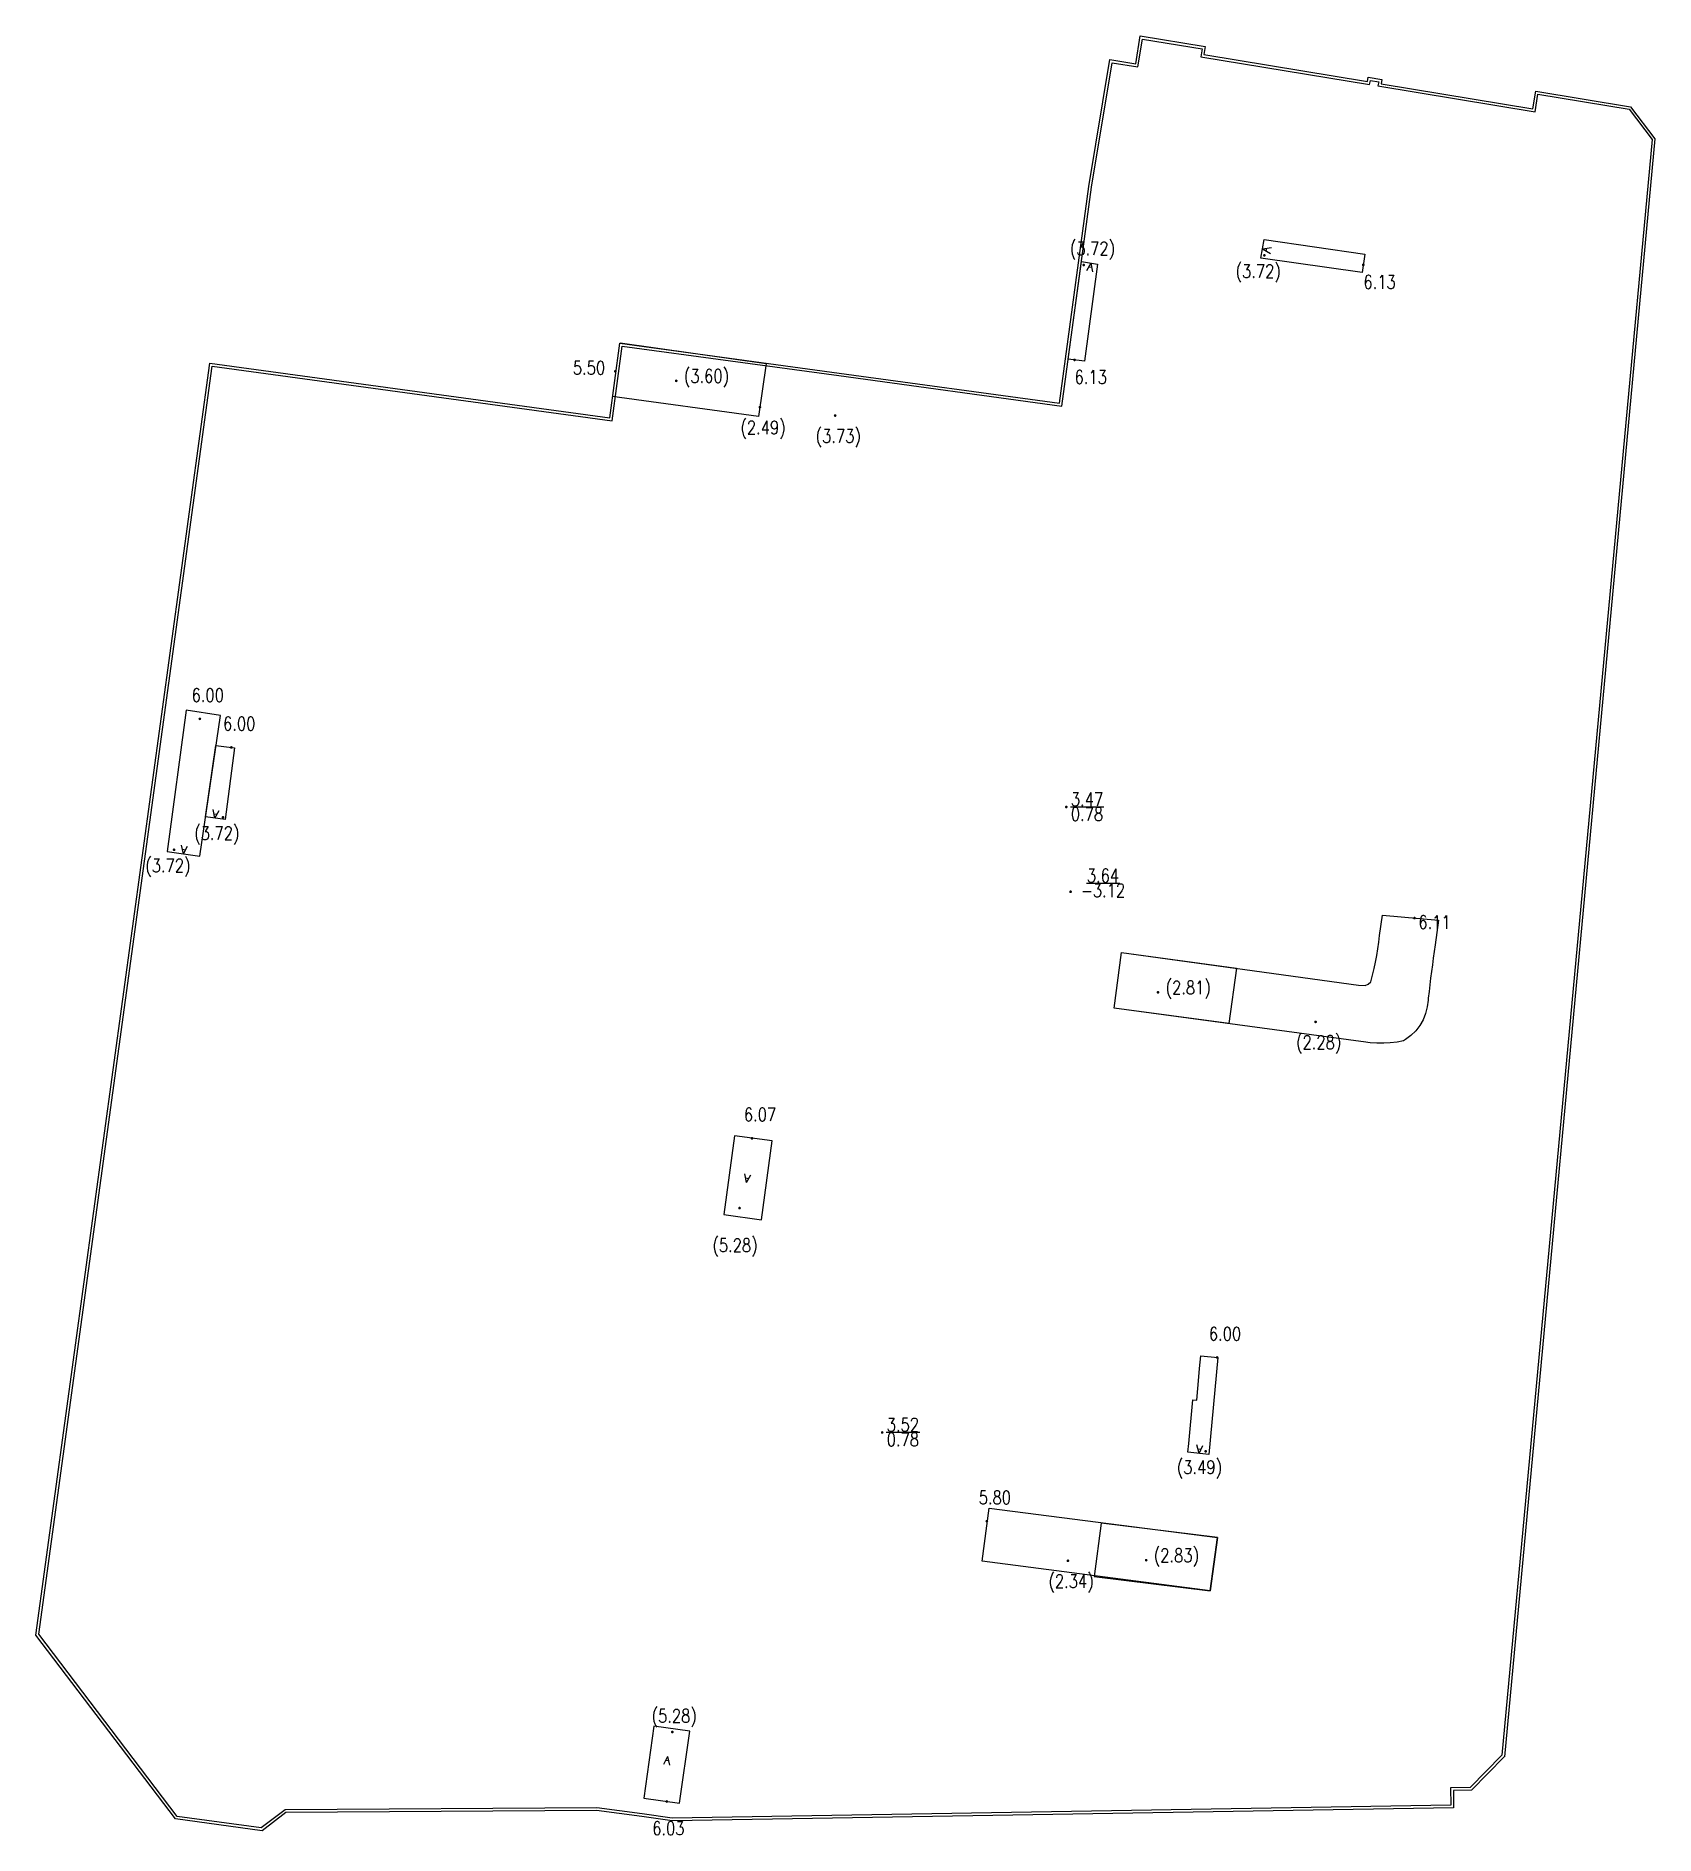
# Model space of a CAD drawing. Extents: x 290958 to 291199, y 83052 to 83320.
import ezdxf
from ezdxf.enums import TextEntityAlignment as Align

# ---------------------------------------------------------------- set-up
doc = ezdxf.new("R2010")
doc.units = 0
doc.header["$LTSCALE"] = 0.5
doc.header["$MEASUREMENT"] = 0
doc.linetypes.add('38030132', pattern=[2, 1, 1])
doc.layers.get('0').update_dxf_attribs({"linetype": 'CONTINUOUS'})
for name, color, linetype in [('人行楼梯及其净高', 6, 'CONTINUOUS'), ('净空高-1', 6, 'CONTINUOUS'), ('净空高-2', 2, 'CONTINUOUS'), ('出入口-1', 3, 'CONTINUOUS'), ('出入口-2', 5, 'CONTINUOUS'), ('出入口地平高', 1, 'CONTINUOUS'), ('地下1层范围线', 6, 'CONTINUOUS'), ('地下2层外壁', 2, 'CONTINUOUS'), ('地下2层范围线', 2, 'CONTINUOUS'), ('地下空间范围面', 7, 'CONTINUOUS'), ('高程净空高-1', 6, 'CONTINUOUS'), ('高程净空高-2', 2, 'CONTINUOUS')]:
    doc.layers.add(name, color=color, linetype=linetype)
doc.styles.add('HZ', font='rs', dxfattribs={"width": 0.8, "bigfont": 'hztxt'})

# ---------------------------------------------------------------- blocks, each defined once
blk = doc.blocks.new('38030131')
for p, q in [((0, 2.5), (-0.9, 0)), ((-0.432, 1.3), (0.432, 1.3)), ((0, 2.5), (0.9, 0))]:
    blk.add_line(p, q)
blk = doc.blocks.new('GC200')
at = {"linetype": 'Continuous', "const_width": 0.2, "flags": 128}
blk.add_lwpolyline([(-0.1, 0, 1), (0.1, 0, 1)], format="xyb", close=True, dxfattribs=at)

msp = doc.modelspace()

# ---------------------------------------------------------------- linework, layer by layer
at = {"layer": '人行楼梯及其净高', "color": 6, "linetype": '38030132', "flags": 128}
for points in [[(291155.03, 83284.61), (291139.97, 83286.71), (291140.47, 83289.5), (291155.43, 83287.34)], [(291111.32, 83271.73), (291113.28, 83286.21), (291115.69, 83285.84), (291113.73, 83271.4), (291113.73, 83271.4)], [(290980.18, 83219.5), (290977.34, 83198.5), (290982.2, 83197.8), (290985.26, 83218.75)], [(290983.05, 83203.64), (290984.61, 83214.29), (290987.38, 83213.93), (290985.98, 83203.25)], [(291061.7, 83156.23), (291060.1, 83144.53), (291060.1, 83144.53), (291065.74, 83143.76), (291067.28, 83155.47)], [(291133.55, 83123.27), (291132.23, 83108.85), (291129.1, 83109.17), (291129.23, 83110.48), (291129.23, 83110.48), (291129.23, 83110.48), (291129.84, 83116.97), (291129.84, 83116.97), (291130.42, 83116.92), (291130.42, 83116.92), (291130.73, 83120.38), (291130.73, 83120.38), (291130.73, 83120.38), (291130.73, 83120.38), (291130.85, 83121.64), (291130.85, 83121.64), (291130.85, 83121.64), (291130.85, 83121.64), (291131.04, 83123.52)], [(291053.54, 83057.01), (291055.04, 83067.73), (291049.71, 83068.46), (291049.71, 83068.46), (291048.24, 83057.73)]]:
    msp.add_lwpolyline(points, close=True, dxfattribs=at)
at = {"layer": '出入口-1', "linetype": 'Continuous', "flags": 128}
msp.add_lwpolyline([(291044.71, 83274.13), (291066.4, 83271.09), (291065.29, 83263.18), (291043.53, 83266.15)], dxfattribs=at)
for points in [[(291166.36, 83188.28), (291165.89, 83184.62), (291165.74, 83183.64), (291165.6, 83182.65), (291165.46, 83181.66), (291165.33, 83180.67), (291165.2, 83179.67), (291165.08, 83178.68), (291164.96, 83177.69), (291164.85, 83176.69), (291164.82, 83176.39), (291164.82, 83176.39), (291164.71, 83175.39), (291164.46, 83174.43), (291164.09, 83173.5), (291163.59, 83172.63), (291162.98, 83171.84), (291162.27, 83171.13), (291161.48, 83170.53), (291161.19, 83170.36), (291161.19, 83170.36), (291160.21, 83170.18), (291159.21, 83170.06), (291158.22, 83170), (291157.22, 83170), (291156.22, 83170.07), (291155.23, 83170.2), (291154.84, 83170.27), (291118.13, 83175.22), (291118.13, 83175.22), (291119.25, 83183.48), (291119.25, 83183.48), (291154.47, 83178.62), (291154.47, 83178.62), (291155.46, 83178.6), (291155.91, 83178.77), (291156.31, 83179.15), (291156.31, 83179.15), (291156.56, 83180.12), (291156.8, 83181.09), (291157.01, 83182.07), (291157.2, 83183.05), (291157.36, 83184.04), (291157.5, 83185.03), (291157.62, 83186.02), (291158.03, 83189.05)], [(291099.59, 83100.88), (291133.5, 83096.48), (291132.43, 83088.58), (291098.52, 83092.98)]]:
    msp.add_lwpolyline(points, close=True, dxfattribs=at)
at = {"layer": '出入口-2', "linetype": 'Continuous', "flags": 128}
msp.add_lwpolyline([(291044.71, 83274.13), (291066.4, 83271.09), (291065.29, 83263.18), (291043.53, 83266.15)], dxfattribs=at)
for points in [[(291136.32, 83181.17), (291135.2, 83172.91), (291118.13, 83175.22), (291119.25, 83183.48)], [(291133.5, 83096.48), (291116.24, 83098.63), (291115.17, 83090.73), (291132.43, 83088.58)]]:
    msp.add_lwpolyline(points, close=True, dxfattribs=at)
at = {"layer": '地下1层范围线', "linetype": 'Continuous', "flags": 128}
msp.add_lwpolyline([(291047.98, 83055.41), (291041.24, 83056.33), (290994.88, 83056.02), (290991.35, 83053.33), (290978.82, 83055.04), (290958.27, 83082.11), (290984.04, 83270.68), (291043.49, 83262.56), (291045, 83273.66), (291077.2, 83269.26), (291110.35, 83264.73), (291114.8, 83297.31), (291117.83, 83315.79), (291121.68, 83315.16), (291122.36, 83319.31), (291131.22, 83317.85), (291131.03, 83316.67), (291156.13, 83312.54), (291156.24, 83313.17), (291157.48, 83312.97), (291157.37, 83312.34), (291180.72, 83308.49), (291181.15, 83311.11), (291194.7, 83308.87), (291198.15, 83304.38), (291175.8, 83064.14), (291171.1, 83059.33), (291168.17, 83059.29), (291168.2, 83056.69), (291052.46, 83054.79)], close=True, dxfattribs=at)
at = {"layer": '地下2层外壁', "linetype": 'Continuous', "flags": 128}
msp.add_lwpolyline([(291047.92, 83055.01), (291041.21, 83055.93), (290995.02, 83055.62), (290991.46, 83052.91), (290978.61, 83054.67), (290957.85, 83082), (290983.7, 83271.14), (291043.15, 83263.01), (291044.66, 83274.11), (291077.26, 83269.65), (291077.26, 83269.65), (291110, 83265.18), (291114.4, 83297.37), (291117.5, 83316.25), (291121.35, 83315.62), (291122.03, 83319.77), (291131.68, 83318.18), (291131.49, 83317), (291155.8, 83313), (291155.91, 83313.63), (291157.94, 83313.3), (291157.83, 83312.67), (291180.39, 83308.95), (291180.82, 83311.57), (291194.92, 83309.24), (291198.56, 83304.49), (291176.18, 83063.89), (291176.11, 83063.89), (291171.27, 83058.93), (291168.58, 83058.9), (291168.61, 83056.3), (291052.44, 83054.39), (291047.92, 83055.01)], close=True, dxfattribs=at)
at = {"layer": '地下2层范围线', "linetype": 'Continuous', "flags": 128}
msp.add_lwpolyline([(291047.98, 83055.41), (291041.24, 83056.33), (290994.88, 83056.02), (290991.35, 83053.33), (290978.82, 83055.04), (290958.27, 83082.11), (290984.04, 83270.68), (291043.49, 83262.56), (291045, 83273.66), (291077.2, 83269.26), (291110.35, 83264.73), (291114.8, 83297.31), (291117.83, 83315.79), (291121.68, 83315.16), (291122.36, 83319.31), (291131.22, 83317.85), (291131.03, 83316.67), (291156.13, 83312.54), (291156.24, 83313.17), (291157.48, 83312.97), (291157.37, 83312.34), (291180.72, 83308.49), (291181.15, 83311.11), (291194.7, 83308.87), (291198.15, 83304.38), (291175.8, 83064.14), (291171.1, 83059.33), (291168.17, 83059.29), (291168.2, 83056.69), (291052.46, 83054.79)], close=True, dxfattribs=at)
at = {"layer": '地下空间范围面', "linetype": 'Continuous', "flags": 128}
msp.add_lwpolyline([(291047.92, 83055.01), (291041.21, 83055.93), (290995.02, 83055.62), (290991.46, 83052.91), (290978.61, 83054.67), (290957.85, 83082), (290983.7, 83271.14), (291043.15, 83263.01), (291044.66, 83274.11), (291077.26, 83269.65), (291077.26, 83269.65), (291110, 83265.18), (291114.4, 83297.37), (291117.5, 83316.25), (291121.35, 83315.62), (291122.03, 83319.77), (291131.68, 83318.18), (291131.49, 83317), (291155.8, 83313), (291155.91, 83313.63), (291157.94, 83313.3), (291157.83, 83312.67), (291180.39, 83308.95), (291180.82, 83311.57), (291194.92, 83309.24), (291198.56, 83304.49), (291176.18, 83063.89), (291176.11, 83063.89), (291171.27, 83058.93), (291168.58, 83058.9), (291168.61, 83056.3), (291052.44, 83054.39), (291047.92, 83055.01)], close=True, dxfattribs=at)
at = {"layer": '高程净空高-1', "linetype": 'Continuous'}
for p, q in [((291111.64, 83205.17), (291116.61, 83205.17)), ((291084.27, 83112.17), (291089.24, 83112.17))]:
    msp.add_line(p, q, dxfattribs=at)
at = {"layer": '高程净空高-2', "linetype": 'Continuous'}
msp.add_line((291114.02, 83193.82), (291118.99, 83193.82), dxfattribs=at)

# ---------------------------------------------------------------- block references
at = {"layer": '人行楼梯及其净高', "color": 6, "linetype": 'Continuous'}
for p, xscale, yscale, zscale, rotation in [((291141.45, 83287.89), 0.5, 0.5, 0.5, 80.36998247158483), ((291114.47, 83284.76), 0.5, 0.5, 0.5, 350.5432696875699), ((290984.64, 83204.69, 0.76), 0.5, 0.5, 0.5, 171.520197279442), ((290979.95, 83199.39), 0.5, 0.5, 0.5, 171.520197279442), ((291063.7, 83150.52), 0.4999999999999997, 0.4999999999999997, 0.4999999999999997, 169.4400741681954), ((291130.9, 83110.24), 0.5, 0.5, 0.5, 174.3433932094439), ((291051.61, 83062.72), 0.5, 0.5, 0.5, 353.2025921889411)]:
    msp.add_blockref('38030131', p, dxfattribs=dict(at, xscale=xscale, yscale=yscale, zscale=zscale, rotation=rotation))
for p in [(291155.19, 83285.73), (291112.26, 83271.6), (290982.21, 83218.23), (290986.89, 83213.98), (291064.31, 83155.86), (291133.45, 83123.27), (291051.63, 83057.25)]:
    msp.add_blockref('GC200', p, dxfattribs=at)
at = {"layer": '净空高-1', "color": 6, "linetype": 'Continuous'}
for p in [(291113.63, 83285.71), (291140.49, 83287.15), (290985.66, 83203.58), (290978.38, 83198.76), (291062.45, 83145.48), (291131.75, 83109.31), (291052.45, 83067.58)]:
    msp.add_blockref('GC200', p, dxfattribs=at)
at = {"layer": '净空高-1', "color": 4, "linetype": 'Continuous'}
for p in [(291065.48, 83264.57), (291076.67, 83263.32), (291148.1, 83173.17), (291111.28, 83093.04)]:
    msp.add_blockref('GC200', p, dxfattribs=at)
at = {"layer": '净空高-2', "color": 4, "linetype": 'Continuous'}
for p in [(291053.04, 83268.49), (291124.67, 83177.57), (291122.91, 83093.13)]:
    msp.add_blockref('GC200', p, dxfattribs=at)
at = {"layer": '出入口地平高', "linetype": 'Continuous'}
for p in [(291043.99, 83269.9), (291162.81, 83188.6), (291099.22, 83098.93)]:
    msp.add_blockref('GC200', p, dxfattribs=at)
at = {"layer": '高程净空高-1', "color": 4, "linetype": 'Continuous'}
for p in [(291111.03, 83205.13), (291083.66, 83112.12)]:
    msp.add_blockref('GC200', p, dxfattribs=at)
at = {"layer": '高程净空高-2', "color": 4, "linetype": 'Continuous'}
msp.add_blockref('GC200', (291111.67, 83192.52), dxfattribs=at)

# ---------------------------------------------------------------- texts
at = {"layer": '人行楼梯及其净高', "color": 6, "linetype": 'Continuous', "style": 'HZ', "width": 0.8}
for s, p in [('6.13', (291157.61, 83283.19)), ('6.13', (291114.67, 83269.06)), ('6.00', (290983.39, 83221.76)), ('6.00', (290988.07, 83217.51)), ('6.07', (291065.49, 83159.39)), ('6.00', (291134.63, 83126.79)), ('6.03', (291051.87, 83053.27))]:
    msp.add_text(s, height=2, dxfattribs=at).set_placement(p, align=Align.MIDDLE)
at = {"layer": '净空高-1', "color": 6, "linetype": 'Continuous', "style": 'HZ', "width": 0.8}
for s, p in [('(3.72)', (291114.92, 83288.03)), ('(3.72)', (291139.56, 83284.66)), ('(3.72)', (290984.73, 83201.09)), ('(3.72)', (290977.46, 83196.27)), ('(5.28)', (291061.78, 83139.82)), ('(3.49)', (291130.82, 83106.81)), ('(5.28)', (291052.74, 83069.84))]:
    msp.add_text(s, height=2, dxfattribs=at).set_placement(p, align=Align.MIDDLE)
at = {"layer": '净空高-1', "linetype": 'Continuous', "style": 'HZ', "width": 0.8}
for s, p in [('(2.49)', (291065.94, 83261.4)), ('(3.73)', (291077.13, 83260.15)), ('(2.28)', (291148.56, 83169.99)), ('(2.34)', (291111.74, 83089.86))]:
    msp.add_text(s, height=2, dxfattribs=at).set_placement(p, align=Align.MIDDLE)
at = {"layer": '净空高-2', "linetype": 'Continuous', "style": 'HZ', "width": 0.8}
for s, p in [('(3.60)', (291057.53, 83269.06)), ('(2.81)', (291129.16, 83178.14)), ('(2.83)', (291127.4, 83093.71))]:
    msp.add_text(s, height=2, dxfattribs=at).set_placement(p, align=Align.MIDDLE)
at = {"layer": '出入口地平高', "linetype": 'Continuous', "style": 'HZ', "width": 0.8}
for s, p in [('5.50', (291037.67, 83270.43)), ('6.11', (291163.38, 83188))]:
    msp.add_text(s, height=2, dxfattribs=at).set_placement(p, align=Align.MIDDLE_LEFT)
msp.add_text('5.80', height=2, dxfattribs=at).set_placement((291100.41, 83102.46), align=Align.MIDDLE)
at = {"layer": '高程净空高-1', "linetype": 'Continuous', "style": 'HZ', "width": 0.8}
for s, p in [('3.47', (291114.11, 83206.27)), ('0.78', (291114.11, 83204.07)), ('3.52', (291086.73, 83113.27)), ('0.78', (291086.73, 83111.07))]:
    msp.add_text(s, height=2, dxfattribs=at).set_placement(p, align=Align.MIDDLE)
at = {"layer": '高程净空高-2', "linetype": 'Continuous', "style": 'HZ', "width": 0.8}
for s, p in [('3.64', (291116.49, 83194.92)), ('-3.12', (291116.49, 83192.72))]:
    msp.add_text(s, height=2, dxfattribs=at).set_placement(p, align=Align.MIDDLE)

doc.saveas('drawing.dxf')
